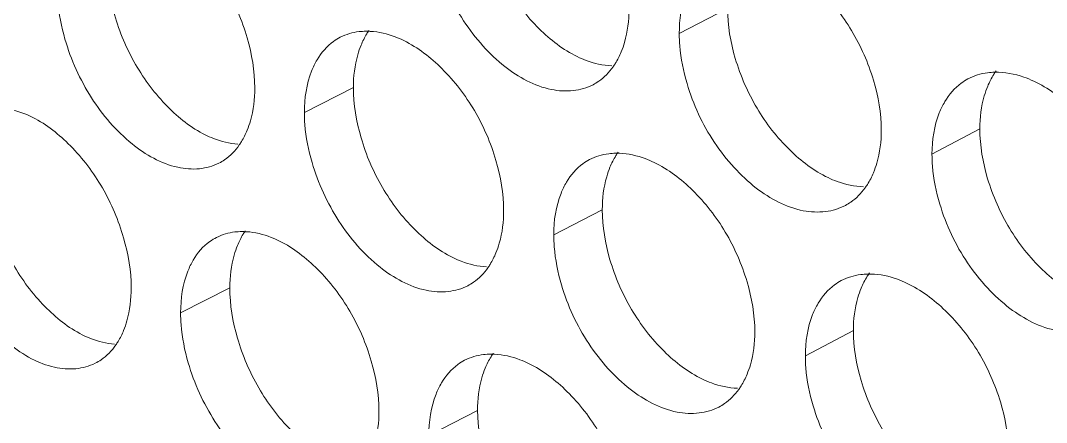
# Model space of a CAD drawing. Header units: millimetres. Extents: x 1177 to 4147, y 93 to 2194.
# Drawn here: x 2580.43 to 2595.88, y 878.71 to 884.76 of the extents above; entities that cross this region are included whole.
import ezdxf

# ---------------------------------------------------------------- set-up
doc = ezdxf.new("R2010")
doc.units = ezdxf.units.MM
doc.header["$LTSCALE"] = 0.1
doc.layers.get('0').update_dxf_attribs({"lineweight": 13})
doc.layers.add('标注', color=251, linetype='Continuous', lineweight=9)

# ---------------------------------------------------------------- blocks, each defined once
blk = doc.blocks.new('02')
at = {"layer": '标注'}
for p, q in [((4470.674, 855.466), (4469.635, 854.925)), ((4462.624, 853.765), (4461.569, 853.232)), ((4476.103, 852.881), (4475.073, 852.336)), ((4467.979, 851.142), (4466.934, 850.604)), ((4459.965, 849.461), (4458.906, 848.93)), ((4473.382, 848.545), (4472.348, 848.002)), ((4465.295, 846.826), (4464.246, 846.29))]:
    blk.add_line(p, q, dxfattribs=at)
for centre, radius, start, end in [((4462.906, 853.499), 1.478, 86.8291, 90.6001), ((4468.29, 850.858), 1.498, 87.7255, 90.8684), ((4460.232, 849.204), 1.468, 86.3729, 90.4645), ((4473.723, 848.243), 1.518, 88.601, 91.1331), ((4465.592, 846.551), 1.488, 87.2799, 90.7347)]:
    blk.add_arc(centre, radius, start, end, dxfattribs=at)
for points, knots in [([(4465.295, 858.076), (4465.295, 857.713), (4465.425, 856.962), (4465.878, 855.915), (4466.556, 855.028), (4467.136, 854.579), (4467.441, 854.431)], [0, 0, 0, 0, 0.246671, 0.510955, 0.769257, 1, 1, 1, 1]), ([(4460.502, 853.76), (4460.502, 854.123), (4460.373, 854.875), (4459.923, 855.923), (4459.251, 856.813), (4458.677, 857.267), (4458.374, 857.418)], [0, 0, 0, 0, 0.246911, 0.511538, 0.769926, 1, 1, 1, 1]), ([(4457.319, 856.413), (4457.319, 856.05), (4457.447, 855.298), (4457.893, 854.249), (4458.561, 853.358), (4459.134, 852.903), (4459.435, 852.752)], [0, 0, 0, 0, 0.247215, 0.511988, 0.770214, 1, 1, 1, 1]), ([(4464.411, 856.465), (4464.542, 856.02), (4464.836, 855.38), (4465.392, 854.659), (4465.981, 854.097), (4466.662, 853.719), (4467.348, 853.674), (4467.649, 853.761), (4467.78, 853.828)], [0, 0, 0, 0, 0.292621, 0.4365, 0.572692, 0.807081, 0.907102, 1, 1, 1, 1]), ([(4473.982, 852.851), (4473.982, 853.214), (4473.849, 853.965), (4473.388, 855.009), (4472.699, 855.892), (4472.112, 856.337), (4471.804, 856.484)], [0, 0, 0, 0, 0.246007, 0.509819, 0.768332, 1, 1, 1, 1]), ([(4456.254, 855.884), (4456.254, 855.798), (4456.27, 855.434), (4456.341, 855.074), (4456.418, 854.808)], [0, 0, 0, 0, 0.238534, 1, 1, 1, 1]), ([(4469.91, 856.055), (4469.864, 855.978), (4469.694, 855.625), (4469.635, 855.226), (4469.635, 854.925)], [0, 0, 0, 0, 0.229116, 1, 1, 1, 1]), ([(4468.386, 854.533), (4468.414, 854.6), (4468.516, 854.894), (4468.553, 855.208), (4468.553, 855.446)], [0, 0, 0, 0, 0.233519, 1, 1, 1, 1]), ([(4470.674, 855.466), (4470.674, 855.103), (4470.806, 854.352), (4471.263, 853.307), (4471.948, 852.423), (4472.533, 851.977), (4472.84, 851.831)], [0, 0, 0, 0, 0.246312, 0.510271, 0.768623, 1, 1, 1, 1]), ([(4462.89, 854.977), (4462.842, 854.977), (4462.653, 854.966), (4462.467, 854.912), (4462.342, 854.849)], [0, 0, 0, 0, 0.258444, 1, 1, 1, 1]), ([(4462.96, 854.995), (4462.943, 854.971), (4462.877, 854.87), (4462.823, 854.762), (4462.789, 854.678)], [0, 0, 0, 0, 0.242682, 1, 1, 1, 1]), ([(4463.709, 854.776), (4463.649, 854.805), (4463.42, 854.906), (4463.171, 854.965), (4462.988, 854.975)], [0, 0, 0, 0, 0.266759, 1, 1, 1, 1]), ([(4456.418, 854.808), (4456.546, 854.365), (4456.925, 853.53), (4457.757, 852.553), (4458.624, 852.051), (4459.301, 851.996), (4459.599, 852.077), (4459.729, 852.142)], [0, 0, 0, 0, 0.294207, 0.574275, 0.808437, 0.907868, 1, 1, 1, 1]), ([(4462.342, 854.849), (4462.291, 854.823), (4462.09, 854.701), (4461.932, 854.516), (4461.842, 854.363)], [0, 0, 0, 0, 0.242847, 1, 1, 1, 1]), ([(4465.857, 851.128), (4465.857, 851.49), (4465.726, 852.242), (4465.272, 853.288), (4464.593, 854.176), (4464.014, 854.626), (4463.709, 854.776)], [0, 0, 0, 0, 0.246547, 0.510848, 0.769286, 1, 1, 1, 1]), ([(4469.635, 854.925), (4469.635, 854.838), (4469.651, 854.475), (4469.724, 854.116), (4469.802, 853.851)], [0, 0, 0, 0, 0.238699, 1, 1, 1, 1]), ([(4462.789, 854.678), (4462.761, 854.611), (4462.661, 854.317), (4462.624, 854.003), (4462.624, 853.765)], [0, 0, 0, 0, 0.233133, 1, 1, 1, 1]), ([(4468.21, 854.21), (4468.227, 854.234), (4468.295, 854.337), (4468.351, 854.447), (4468.386, 854.533)], [0, 0, 0, 0, 0.242819, 1, 1, 1, 1]), ([(4461.842, 854.363), (4461.797, 854.286), (4461.628, 853.932), (4461.569, 853.533), (4461.569, 853.232)], [0, 0, 0, 0, 0.228378, 1, 1, 1, 1]), ([(4467.441, 854.431), (4467.503, 854.401), (4467.738, 854.299), (4467.993, 854.241), (4468.181, 854.233)], [0, 0, 0, 0, 0.26673, 1, 1, 1, 1]), ([(4467.78, 853.828), (4467.822, 853.85), (4467.988, 853.949), (4468.126, 854.091), (4468.21, 854.21)], [0, 0, 0, 0, 0.245104, 1, 1, 1, 1]), ([(4476.424, 854.097), (4476.373, 854.096), (4476.173, 854.081), (4475.975, 854.022), (4475.844, 853.952)], [0, 0, 0, 0, 0.258513, 1, 1, 1, 1]), ([(4476.453, 854.126), (4476.435, 854.101), (4476.365, 853.997), (4476.308, 853.884), (4476.271, 853.796)], [0, 0, 0, 0, 0.243002, 1, 1, 1, 1]), ([(4477.262, 853.905), (4477.192, 853.938), (4476.926, 854.047), (4476.635, 854.102), (4476.424, 854.097)], [0, 0, 0, 0, 0.268167, 1, 1, 1, 1]), ([(4475.844, 853.952), (4475.794, 853.925), (4475.595, 853.801), (4475.439, 853.616), (4475.349, 853.464)], [0, 0, 0, 0, 0.243618, 1, 1, 1, 1]), ([(4479.459, 850.283), (4479.459, 850.645), (4479.325, 851.395), (4478.86, 852.438), (4478.163, 853.318), (4477.572, 853.76), (4477.262, 853.905)], [0, 0, 0, 0, 0.245651, 0.509137, 0.767701, 1, 1, 1, 1]), ([(4460.338, 852.848), (4460.365, 852.915), (4460.466, 853.209), (4460.502, 853.522), (4460.502, 853.76)], [0, 0, 0, 0, 0.233071, 1, 1, 1, 1]), ([(4462.624, 853.765), (4462.624, 853.402), (4462.754, 852.651), (4463.204, 851.603), (4463.879, 850.715), (4464.456, 850.264), (4464.76, 850.115)], [0, 0, 0, 0, 0.246852, 0.511298, 0.769575, 1, 1, 1, 1]), ([(4469.802, 853.851), (4469.934, 853.406), (4470.232, 852.765), (4470.795, 852.046), (4471.392, 851.485), (4472.082, 851.112), (4472.774, 851.075), (4473.078, 851.165), (4473.209, 851.234)], [0, 0, 0, 0, 0.291742, 0.435347, 0.571412, 0.806086, 0.906551, 1, 1, 1, 1]), ([(4476.271, 853.796), (4476.243, 853.729), (4476.14, 853.435), (4476.103, 853.12), (4476.103, 852.881)], [0, 0, 0, 0, 0.233879, 1, 1, 1, 1]), ([(4475.349, 853.464), (4475.303, 853.387), (4475.133, 853.035), (4475.073, 852.636), (4475.073, 852.336)], [0, 0, 0, 0, 0.229607, 1, 1, 1, 1]), ([(4455.726, 853.124), (4455.669, 853.153), (4455.45, 853.252), (4455.213, 853.313), (4455.038, 853.327)], [0, 0, 0, 0, 0.266684, 1, 1, 1, 1]), ([(4461.569, 853.232), (4461.569, 853.145), (4461.585, 852.782), (4461.657, 852.422), (4461.734, 852.157)], [0, 0, 0, 0, 0.238599, 1, 1, 1, 1]), ([(4457.844, 849.461), (4457.844, 849.824), (4457.715, 850.575), (4457.268, 851.625), (4456.598, 852.516), (4456.027, 852.972), (4455.726, 853.124)], [0, 0, 0, 0, 0.247093, 0.511885, 0.770247, 1, 1, 1, 1]), ([(4459.435, 852.752), (4459.494, 852.723), (4459.718, 852.623), (4459.961, 852.563), (4460.141, 852.551)], [0, 0, 0, 0, 0.266679, 1, 1, 1, 1]), ([(4460.169, 852.533), (4460.185, 852.557), (4460.25, 852.657), (4460.304, 852.765), (4460.338, 852.848)], [0, 0, 0, 0, 0.24264, 1, 1, 1, 1]), ([(4473.813, 851.938), (4473.841, 852.005), (4473.944, 852.299), (4473.982, 852.613), (4473.982, 852.851)], [0, 0, 0, 0, 0.233818, 1, 1, 1, 1]), ([(4476.103, 852.881), (4476.103, 852.519), (4476.235, 851.768), (4476.696, 850.725), (4477.388, 849.844), (4477.978, 849.401), (4478.287, 849.256)], [0, 0, 0, 0, 0.245956, 0.50959, 0.767992, 1, 1, 1, 1]), ([(4459.729, 852.142), (4459.772, 852.164), (4459.942, 852.264), (4460.083, 852.411), (4460.169, 852.533)], [0, 0, 0, 0, 0.244538, 1, 1, 1, 1]), ([(4468.267, 852.356), (4468.217, 852.356), (4468.024, 852.343), (4467.834, 852.287), (4467.706, 852.221)], [0, 0, 0, 0, 0.258469, 1, 1, 1, 1]), ([(4468.32, 852.378), (4468.303, 852.354), (4468.236, 852.252), (4468.18, 852.142), (4468.145, 852.056)], [0, 0, 0, 0, 0.242804, 1, 1, 1, 1]), ([(4469.094, 852.158), (4469.032, 852.188), (4468.795, 852.29), (4468.538, 852.348), (4468.349, 852.355)], [0, 0, 0, 0, 0.266791, 1, 1, 1, 1]), ([(4475.073, 852.336), (4475.073, 852.249), (4475.089, 851.886), (4475.163, 851.527), (4475.242, 851.263)], [0, 0, 0, 0, 0.238766, 1, 1, 1, 1]), ([(4454.685, 852.121), (4454.685, 851.758), (4454.813, 851.006), (4455.256, 849.956), (4455.921, 849.064), (4456.491, 848.607), (4456.791, 848.456)], [0, 0, 0, 0, 0.247397, 0.512334, 0.770535, 1, 1, 1, 1]), ([(4461.734, 852.157), (4461.864, 851.712), (4462.249, 850.877), (4463.091, 849.902), (4463.97, 849.406), (4464.653, 849.359), (4464.954, 849.443), (4465.084, 849.51)], [0, 0, 0, 0, 0.293319, 0.572966, 0.807416, 0.907301, 1, 1, 1, 1]), ([(4467.706, 852.221), (4467.656, 852.195), (4467.456, 852.072), (4467.298, 851.887), (4467.208, 851.734)], [0, 0, 0, 0, 0.243166, 1, 1, 1, 1]), ([(4471.261, 848.52), (4471.261, 848.883), (4471.129, 849.634), (4470.671, 850.679), (4469.985, 851.563), (4469.401, 852.011), (4469.094, 852.158)], [0, 0, 0, 0, 0.246187, 0.510161, 0.768649, 1, 1, 1, 1]), ([(4468.145, 852.056), (4468.117, 851.989), (4468.016, 851.695), (4467.979, 851.381), (4467.979, 851.142)], [0, 0, 0, 0, 0.233432, 1, 1, 1, 1]), ([(4473.633, 851.61), (4473.65, 851.634), (4473.72, 851.738), (4473.777, 851.85), (4473.813, 851.938)], [0, 0, 0, 0, 0.242949, 1, 1, 1, 1]), ([(4467.208, 851.734), (4467.163, 851.657), (4466.993, 851.304), (4466.934, 850.905), (4466.934, 850.604)], [0, 0, 0, 0, 0.22887, 1, 1, 1, 1]), ([(4472.84, 851.831), (4472.903, 851.8), (4473.146, 851.698), (4473.409, 851.641), (4473.602, 851.636)], [0, 0, 0, 0, 0.266746, 1, 1, 1, 1]), ([(4473.209, 851.234), (4473.251, 851.256), (4473.413, 851.354), (4473.549, 851.494), (4473.633, 851.61)], [0, 0, 0, 0, 0.245453, 1, 1, 1, 1]), ([(4475.242, 851.263), (4475.375, 850.816), (4475.677, 850.175), (4476.248, 849.458), (4476.852, 848.899), (4477.551, 848.532), (4478.249, 848.501), (4478.555, 848.595), (4478.688, 848.666)], [0, 0, 0, 0, 0.290871, 0.434206, 0.570147, 0.805105, 0.906009, 1, 1, 1, 1]), ([(4465.691, 850.215), (4465.719, 850.282), (4465.82, 850.576), (4465.857, 850.89), (4465.857, 851.128)], [0, 0, 0, 0, 0.23337, 1, 1, 1, 1]), ([(4467.979, 851.142), (4467.979, 850.78), (4468.109, 850.029), (4468.564, 848.983), (4469.246, 848.097), (4469.828, 847.65), (4470.134, 847.502)], [0, 0, 0, 0, 0.246491, 0.510612, 0.768939, 1, 1, 1, 1]), ([(4459.679, 850.547), (4459.628, 850.522), (4459.426, 850.4), (4459.268, 850.214), (4459.178, 850.061)], [0, 0, 0, 0, 0.242682, 1, 1, 1, 1]), ([(4460.221, 850.673), (4460.172, 850.672), (4459.986, 850.661), (4459.802, 850.609), (4459.679, 850.547)], [0, 0, 0, 0, 0.258432, 1, 1, 1, 1]), ([(4460.298, 850.688), (4460.281, 850.664), (4460.216, 850.564), (4460.163, 850.457), (4460.129, 850.373)], [0, 0, 0, 0, 0.242625, 1, 1, 1, 1]), ([(4461.036, 850.469), (4460.977, 850.498), (4460.751, 850.598), (4460.506, 850.658), (4460.325, 850.67)], [0, 0, 0, 0, 0.266738, 1, 1, 1, 1]), ([(4466.934, 850.604), (4466.934, 850.518), (4466.95, 850.155), (4467.022, 849.795), (4467.1, 849.53)], [0, 0, 0, 0, 0.238665, 1, 1, 1, 1]), ([(4453.778, 850.519), (4453.905, 850.075), (4454.28, 849.242), (4455.002, 848.393), (4455.671, 847.931), (4456.166, 847.74), (4456.644, 847.699), (4456.941, 847.779), (4457.07, 847.843)], [0, 0, 0, 0, 0.294183, 0.574014, 0.698487, 0.809259, 0.908301, 1, 1, 1, 1]), ([(4460.129, 850.373), (4460.102, 850.306), (4460.002, 850.012), (4459.965, 849.699), (4459.965, 849.461)], [0, 0, 0, 0, 0.232984, 1, 1, 1, 1]), ([(4463.174, 846.816), (4463.174, 847.178), (4463.043, 847.93), (4462.592, 848.978), (4461.916, 849.866), (4461.339, 850.319), (4461.036, 850.469)], [0, 0, 0, 0, 0.246729, 0.511193, 0.769606, 1, 1, 1, 1]), ([(4464.76, 850.115), (4464.821, 850.085), (4465.052, 849.984), (4465.304, 849.925), (4465.489, 849.916)], [0, 0, 0, 0, 0.266716, 1, 1, 1, 1]), ([(4465.517, 849.895), (4465.534, 849.919), (4465.601, 850.02), (4465.656, 850.13), (4465.691, 850.215)], [0, 0, 0, 0, 0.242757, 1, 1, 1, 1]), ([(4459.178, 850.061), (4459.133, 849.984), (4458.964, 849.631), (4458.906, 849.231), (4458.906, 848.93)], [0, 0, 0, 0, 0.228131, 1, 1, 1, 1]), ([(4465.084, 849.51), (4465.126, 849.532), (4465.294, 849.631), (4465.433, 849.775), (4465.517, 849.895)], [0, 0, 0, 0, 0.244921, 1, 1, 1, 1]), ([(4473.693, 849.76), (4473.642, 849.759), (4473.444, 849.745), (4473.249, 849.687), (4473.119, 849.619)], [0, 0, 0, 0, 0.258498, 1, 1, 1, 1]), ([(4473.73, 849.787), (4473.712, 849.762), (4473.643, 849.659), (4473.586, 849.547), (4473.55, 849.46)], [0, 0, 0, 0, 0.242934, 1, 1, 1, 1]), ([(4474.527, 849.566), (4474.463, 849.597), (4474.219, 849.699), (4473.954, 849.756), (4473.76, 849.76)], [0, 0, 0, 0, 0.266809, 1, 1, 1, 1]), ([(4457.68, 848.549), (4457.707, 848.616), (4457.807, 848.91), (4457.844, 849.223), (4457.844, 849.461)], [0, 0, 0, 0, 0.232922, 1, 1, 1, 1]), ([(4459.965, 849.461), (4459.965, 849.098), (4460.094, 848.347), (4460.542, 847.298), (4461.214, 846.408), (4461.789, 845.955), (4462.091, 845.806)], [0, 0, 0, 0, 0.247033, 0.511643, 0.769894, 1, 1, 1, 1]), ([(4467.1, 849.53), (4467.232, 849.085), (4467.528, 848.444), (4468.087, 847.724), (4468.68, 847.163), (4469.366, 846.787), (4470.055, 846.747), (4470.357, 846.835), (4470.489, 846.903)], [0, 0, 0, 0, 0.29218, 0.435922, 0.57205, 0.806581, 0.906826, 1, 1, 1, 1]), ([(4473.119, 849.619), (4473.069, 849.592), (4472.87, 849.468), (4472.713, 849.283), (4472.623, 849.131)], [0, 0, 0, 0, 0.243471, 1, 1, 1, 1]), ([(4473.55, 849.46), (4473.522, 849.393), (4473.42, 849.098), (4473.382, 848.784), (4473.382, 848.545)], [0, 0, 0, 0, 0.23373, 1, 1, 1, 1]), ([(4476.714, 845.939), (4476.714, 846.301), (4476.581, 847.052), (4476.118, 848.095), (4475.425, 848.977), (4474.836, 849.42), (4474.527, 849.566)], [0, 0, 0, 0, 0.245829, 0.509477, 0.768016, 1, 1, 1, 1]), ([(4472.623, 849.131), (4472.578, 849.054), (4472.407, 848.702), (4472.348, 848.303), (4472.348, 848.002)], [0, 0, 0, 0, 0.229361, 1, 1, 1, 1]), ([(4458.906, 848.93), (4458.906, 848.843), (4458.921, 848.48), (4458.993, 848.12), (4459.07, 847.854)], [0, 0, 0, 0, 0.238567, 1, 1, 1, 1]), ([(4456.791, 848.456), (4456.849, 848.427), (4457.069, 848.327), (4457.309, 848.266), (4457.486, 848.253)], [0, 0, 0, 0, 0.266655, 1, 1, 1, 1]), ([(4457.513, 848.237), (4457.529, 848.26), (4457.594, 848.36), (4457.646, 848.466), (4457.68, 848.549)], [0, 0, 0, 0, 0.242584, 1, 1, 1, 1]), ([(4471.094, 847.607), (4471.122, 847.674), (4471.224, 847.968), (4471.261, 848.282), (4471.261, 848.52)], [0, 0, 0, 0, 0.233669, 1, 1, 1, 1]), ([(4473.382, 848.545), (4473.382, 848.183), (4473.514, 847.432), (4473.973, 846.388), (4474.662, 845.505), (4475.249, 845.061), (4475.558, 844.915)], [0, 0, 0, 0, 0.246134, 0.50993, 0.768307, 1, 1, 1, 1]), ([(4457.07, 847.843), (4457.113, 847.865), (4457.286, 847.965), (4457.428, 848.113), (4457.513, 848.237)], [0, 0, 0, 0, 0.244338, 1, 1, 1, 1]), ([(4465.018, 847.907), (4464.967, 847.881), (4464.767, 847.759), (4464.609, 847.573), (4464.519, 847.42)], [0, 0, 0, 0, 0.243008, 1, 1, 1, 1]), ([(4465.573, 848.039), (4465.523, 848.038), (4465.333, 848.026), (4465.144, 847.971), (4465.018, 847.907)], [0, 0, 0, 0, 0.258456, 1, 1, 1, 1]), ([(4465.634, 848.059), (4465.617, 848.034), (4465.55, 847.933), (4465.496, 847.824), (4465.461, 847.739)], [0, 0, 0, 0, 0.242742, 1, 1, 1, 1]), ([(4466.395, 847.839), (4466.334, 847.869), (4466.101, 847.97), (4465.849, 848.028), (4465.662, 848.037)], [0, 0, 0, 0, 0.266777, 1, 1, 1, 1]), ([(4472.348, 848.002), (4472.348, 847.915), (4472.364, 847.553), (4472.437, 847.193), (4472.516, 846.929)], [0, 0, 0, 0, 0.238732, 1, 1, 1, 1]), ([(4459.07, 847.854), (4459.198, 847.41), (4459.581, 846.575), (4460.418, 845.6), (4461.291, 845.1), (4461.971, 845.049), (4462.27, 845.132), (4462.4, 845.198)], [0, 0, 0, 0, 0.293762, 0.573619, 0.807925, 0.907583, 1, 1, 1, 1]), ([(4465.461, 847.739), (4465.433, 847.672), (4465.332, 847.378), (4465.295, 847.064), (4465.295, 846.826)], [0, 0, 0, 0, 0.233282, 1, 1, 1, 1]), ([(4468.553, 844.196), (4468.553, 844.558), (4468.422, 845.31), (4467.966, 846.356), (4467.283, 847.241), (4466.701, 847.69), (4466.395, 847.839)], [0, 0, 0, 0, 0.246367, 0.510504, 0.768967, 1, 1, 1, 1]), ([(4470.134, 847.502), (4470.197, 847.472), (4470.436, 847.37), (4470.695, 847.313), (4470.886, 847.307)], [0, 0, 0, 0, 0.266739, 1, 1, 1, 1]), ([(4470.915, 847.282), (4470.933, 847.306), (4471.002, 847.409), (4471.058, 847.52), (4471.094, 847.607)], [0, 0, 0, 0, 0.242883, 1, 1, 1, 1]), ([(4464.519, 847.42), (4464.474, 847.343), (4464.304, 846.99), (4464.246, 846.591), (4464.246, 846.29)], [0, 0, 0, 0, 0.228624, 1, 1, 1, 1]), ([(4470.489, 846.903), (4470.53, 846.925), (4470.694, 847.024), (4470.831, 847.164), (4470.915, 847.282)], [0, 0, 0, 0, 0.245281, 1, 1, 1, 1]), ([(4463.008, 845.903), (4463.036, 845.97), (4463.137, 846.264), (4463.174, 846.578), (4463.174, 846.816)], [0, 0, 0, 0, 0.233221, 1, 1, 1, 1]), ([(4465.295, 846.826), (4465.295, 846.463), (4465.425, 845.712), (4465.878, 844.665), (4466.556, 843.778), (4467.136, 843.329), (4467.441, 843.181)], [0, 0, 0, 0, 0.246671, 0.510955, 0.769257, 1, 1, 1, 1]), ([(4472.516, 846.929), (4472.649, 846.483), (4472.949, 845.842), (4473.515, 845.124), (4474.116, 844.564), (4474.81, 844.194), (4475.505, 844.16), (4475.81, 844.252), (4475.943, 844.322)], [0, 0, 0, 0, 0.291305, 0.434775, 0.570777, 0.805593, 0.906279, 1, 1, 1, 1])]:
    blk.add_open_spline(points, degree=3, knots=knots, dxfattribs=at)

msp = doc.modelspace()

# ---------------------------------------------------------------- block references
at = {"xscale": 0.7, "yscale": 0.7, "zscale": 0.7}
msp.add_blockref('02', (-538.391, 286.112), dxfattribs=at)

doc.saveas('drawing.dxf')
